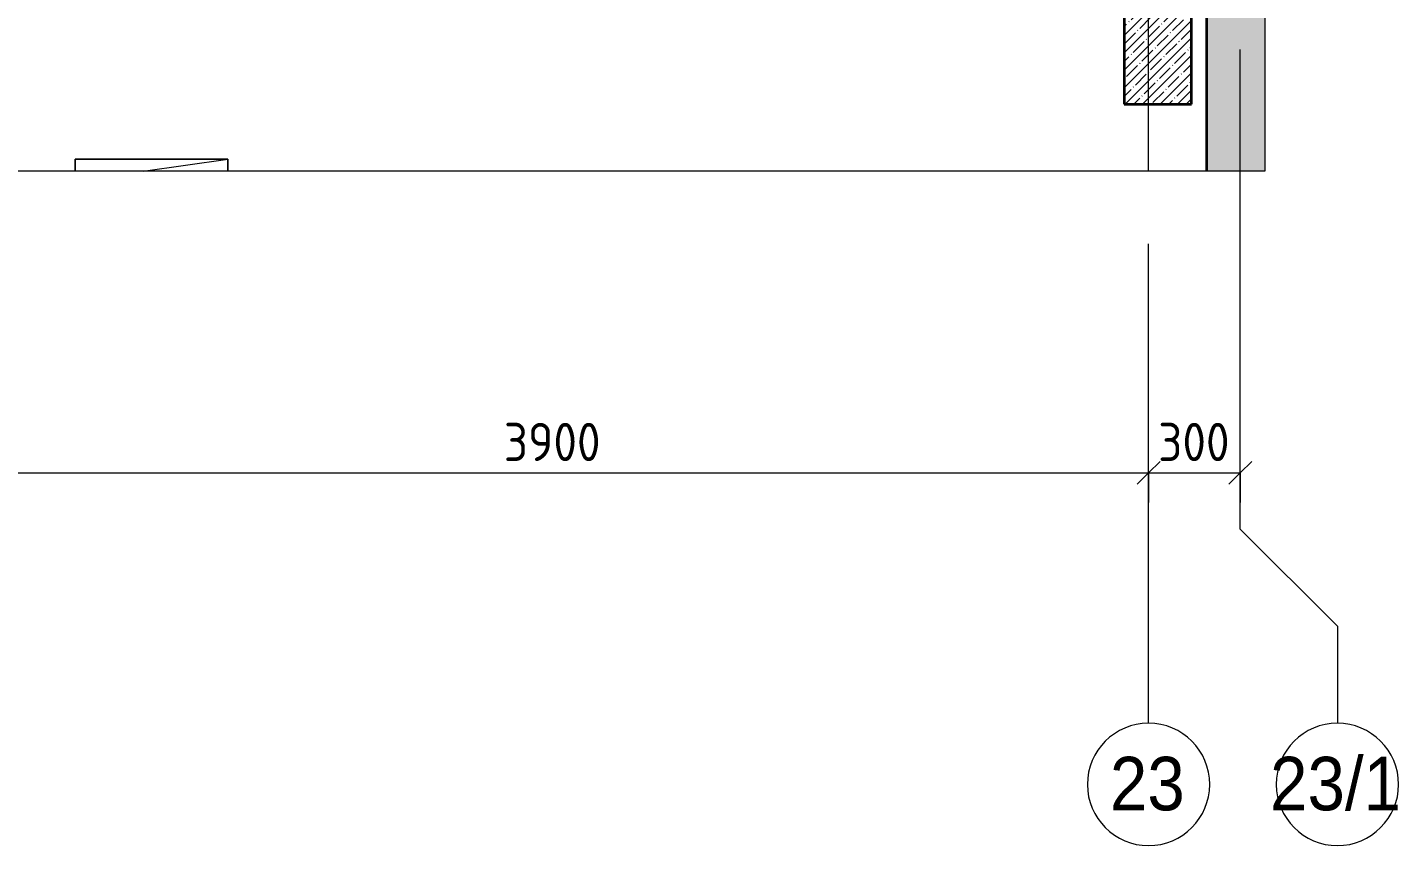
# Model space of a CAD drawing. Header units: millimetres. Extents: x 39815 to 261742, y -8553 to 29000.
# Drawn here: x 74114 to 78597, y 9125 to 11801 of the extents above; entities that cross this region are included whole.
import ezdxf

# ---------------------------------------------------------------- set-up
doc = ezdxf.new("R2010")
doc.units = ezdxf.units.MM
doc.linetypes.add('Осевая', pattern=[1587.5, 317.5, -238.125, 793.75, -238.125])
for name, color, linetype, lineweight in [('A-ANNO-DIMS', 7, 'Continuous', 9), ('A-ANNO-DIMS-50', 7, 'Continuous', 9), ('A-DETL-GENF', 7, 'Continuous', 9), ('A-GENM', 7, 'Continuous', 9), ('I-WALL', 7, 'Continuous', 9), ('Оси', 7, 'Continuous', 9), ('Оси-1', 7, 'Continuous', 20), ('Оси-2', 7, 'Осевая', 9)]:
    doc.layers.add(name, color=color, linetype=linetype, lineweight=lineweight)
doc.layers.add('A-WALL-3', color=7, linetype='Continuous', lineweight=35, true_color=0x3c3c3c)
doc.styles.add('Arial', font='arial.ttf', dxfattribs={"width": 0.9, "height": 175})
doc.styles.add('ISOCPEUR', font='isocpeur.ttf', dxfattribs={"width": 0.9, "height": 125})
doc.dimstyles.new('ISO-2_5_0_9К_БОЛЬШОЙ', dxfattribs={"dimscale": 304.8, "dimtxt": 124.497647, "dimasz": 0.246063, "dimexe": 0.19685, "dimexo": 0.492126, "dimgap": 0, "dimtad": 1, "dimdec": 0, "dimrnd": 10, "dimzin": 0, "dimdsep": 46, "dimtxsty": 'ISOCPEUR', "dimblk1": 'OBLIQUE', "dimblk2": 'OBLIQUE', "dimsah": 1, "dimcen": 0.09, "dimdle": 0.19685, "dimazin": 0, "dimtfac": 1, "dimtdec": 4, "dimtix": 1, "dimtmove": 0, "dimatfit": 3, "dimfxl": 1, "dimtvp": 1, "dimtolj": 1, "dimtzin": 0, "dimarcsym": 2})
pattern_1 = [(45, (-6780.206, 0), (-28.51196, 28.51196), []), (45, (-6751.694, 0), (-28.51196, 28.51196), [50.403, -10.081, 1.676, -8.404])]

# ---------------------------------------------------------------- blocks, each defined once
blk = doc.blocks.new('GM_Отверстие прямоугольное _в плите_ - Отверстие-V29-Фрагмент 2_9')
at = {"layer": 'A-GENM'}
for p, q in [((-250, 85.4), (-250, 125)), ((-250, 125), (250, 125)), ((250, 125), (-250, 125)), ((-250, 125), (-250, 85.4)), ((-27.4, 85.4), (250, 125)), ((250, 125), (250, 85.4)), ((250, 85.4), (250, 125))]:
    blk.add_line(p, q, dxfattribs=at)
blk = doc.blocks.new('DET_L_Линия разрыва - М100-30991373-Фрагмент 2_9')
at = {"layer": 'A-DETL-GENF'}
for p, q in [((2845, -300), (3145, 300)), ((3145, 300), (3295, 0)), ((343.4, 0), (2695, 0)), ((2695, 0), (2845, -300)), ((3295, 0), (5640, 0))]:
    blk.add_line(p, q, dxfattribs=at)
blk = doc.blocks.new('DET_L_Линия разрыва - М100-30991372-Фрагмент 2_9')
at = {"layer": 'A-DETL-GENF'}
blk.add_line((0, 0), (4722, 0), dxfattribs=at)
blk = doc.blocks.new('Ось сетки - D8-29747960-Фрагмент 2_9')
at = {"layer": 'Оси-1'}
for start, end in [(360, 180), (180, 360)]:
    blk.add_arc((0, 0), 4, start, end, dxfattribs=at)
blk = doc.blocks.new('DIMBLOCK16-Фрагмент 2_9')
at = {"layer": 'A-ANNO-DIMS-50'}
for p, q in [((73879.8, 10247.4), (73879.8, 10404.3)), ((77779.8, 10247.4), (77779.8, 10404.3)), ((73879.8, 10344.3), (77779.8, 10344.3)), ((73879.8, 10344.3), (73879.8, 10247.4)), ((77779.8, 10344.3), (77779.8, 10247.4))]:
    blk.add_line(p, q, dxfattribs=at)
at = {"layer": 'A-ANNO-DIMS-50', "lineweight": 20}
for p, q in [((73879.8, 10344.3), (73917.3, 10381.8)), ((77779.8, 10344.3), (77817.3, 10381.8)), ((73879.8, 10344.3), (73842.3, 10306.8)), ((77779.8, 10344.3), (77742.3, 10306.8))]:
    blk.add_line(p, q, dxfattribs=at)
at = {"layer": 'A-ANNO-DIMS-50', "color": 0, "insert": (75671.8, 10507.6), "char_height": 125, "width": 379.239, "attachment_point": 1, "line_spacing_factor": 1.149209, "style": 'ISOCPEUR'}
blk.add_mtext('3900', dxfattribs=at)
blk = doc.blocks.new('_Oblique')
at = {"color": 0, "linetype": 'ByBlock', "lineweight": -2}
blk.add_line((-0.5, -0.5), (0.5, 0.5), dxfattribs=at)
blk = doc.blocks.new('DIMBLOCK17-Фрагмент 2_9')
at = {"layer": 'A-ANNO-DIMS-50'}
for p, q in [((77779.8, 10247.4), (77779.8, 10404.3)), ((78079.8, 10247.4), (78079.8, 10404.3)), ((77779.8, 10344.3), (78079.8, 10344.3)), ((77779.8, 10344.3), (77779.8, 10247.4)), ((78079.8, 10344.3), (78079.8, 10247.4))]:
    blk.add_line(p, q, dxfattribs=at)
at = {"layer": 'A-ANNO-DIMS-50', "lineweight": 20}
for p, q in [((77779.8, 10344.3), (77817.3, 10381.8)), ((78079.8, 10344.3), (78117.3, 10381.8)), ((77779.8, 10344.3), (77742.3, 10306.8)), ((78079.8, 10344.3), (78042.3, 10306.8))]:
    blk.add_line(p, q, dxfattribs=at)
at = {"layer": 'A-ANNO-DIMS-50', "color": 0, "insert": (77811.3, 10507.6), "char_height": 125, "width": 284.429, "attachment_point": 1, "line_spacing_factor": 1.149209, "style": 'ISOCPEUR'}
blk.add_mtext('300', dxfattribs=at)

msp = doc.modelspace()

# ---------------------------------------------------------------- hatches: boundary and pattern name
at = {"layer": 'I-WALL'}
h = msp.add_hatch(dxfattribs=at)
h.set_pattern_fill('FP_3', color=256, style=0, pattern_type=2)
h.set_pattern_definition(pattern_1)
h.paths.add_polyline_path([(78159.5, 11330.4), (78159.5, 13675.4), (78189.8, 13690.5), (78189.8, 13960.2), (77969.8, 14070.2), (77969.8, 11330.4), (78038, 11330.4)])
h.paths.add_polyline_path([(77969.8, 14180.5), (78159.5, 14275.4), (78159.5, 16080), (77969.8, 16080), (77969.8, 14275.4)])
h = msp.add_hatch(dxfattribs=at)
h.set_pattern_fill('FP_3', color=256, style=0, pattern_type=2)
h.set_pattern_definition(pattern_1)
h.paths.add_polyline_path([(77699.8, 11550), (77919.8, 11550), (77919.8, 14095.2), (77859.5, 14125.4), (77919.8, 14155.5), (77919.8, 15150), (77699.8, 15150), (77699.8, 12200)])

# ---------------------------------------------------------------- linework, layer by layer
at = {"layer": 'A-WALL-3'}
for p, q in [((77699.8, 16336.7), (77699.8, 11550)), ((77919.8, 11550), (77919.8, 14095.2)), ((77969.8, 14070.2), (77969.8, 11330.4)), ((77699.8, 11550), (77919.8, 11550))]:
    msp.add_line(p, q, dxfattribs=at)
at = {"layer": 'Оси'}
for p, q in [((78079.8, 10160.4), (78079.8, 11410.4)), ((77779.8, 9525.4), (77779.8, 10775.4)), ((78079.8, 10160.4), (78397.3, 9842.9)), ((78397.3, 9842.9), (78397.3, 9525.4))]:
    msp.add_line(p, q, dxfattribs=at)
at = {"layer": 'Оси-2'}
for p, q in [((78079.8, 11410.4), (78079.8, 15526.7)), ((77779.8, 10775.4), (77779.8, 15062.3))]:
    msp.add_line(p, q, dxfattribs=at)

# ---------------------------------------------------------------- block references
at = {"layer": 'A-DETL-GENF'}
for name, p, rotation in [('DET_L_Линия разрыва - М100-30991373-Фрагмент 2_9', (78159.5, 16970.4), 269.9999999999999), ('DET_L_Линия разрыва - М100-30991372-Фрагмент 2_9', (78159.5, 11330.4), 180)]:
    msp.add_blockref(name, p, dxfattribs=dict(at, rotation=rotation))
at = {"layer": 'A-GENM'}
msp.add_blockref('GM_Отверстие прямоугольное _в плите_ - Отверстие-V29-Фрагмент 2_9', (74519.8, 11245), dxfattribs=at)
at = {"layer": 'Оси-1', "xscale": 49.99999999999998, "yscale": 49.99999999999998, "zscale": 49.99999999999998}
for p in [(77779.8, 9325.4), (78397.3, 9325.4)]:
    msp.add_blockref('Ось сетки - D8-29747960-Фрагмент 2_9', p, dxfattribs=at)

# ---------------------------------------------------------------- texts
at = {"layer": 'Оси', "char_height": 175, "attachment_point": 1, "style": 'Arial'}
for s, insert, width in [('23', (77653.5, 9415.7), 303.038), ('23/1', (78177.2, 9415.7), 530.316)]:
    msp.add_mtext(s, dxfattribs=dict(at, insert=insert, width=width))

# ---------------------------------------------------------------- dimensions: what is measured, and where the dimension line sits
at = {"layer": 'A-ANNO-DIMS'}
for base, p1, p2, override, picture, middle in [((77779.8, 10344.3), (73879.8, 10397.4), (77779.8, 10397.4), {"dimpost": '<>', "dimfxl": 3900}, 'DIMBLOCK16-Фрагмент 2_9', (75829.8, 10406.8)), ((78079.8, 10344.3), (77779.8, 10397.4), (78079.8, 10397.4), {"dimpost": '<>', "dimfxl": 300}, 'DIMBLOCK17-Фрагмент 2_9', (77929.8, 10406.8))]:
    dim = msp.add_linear_dim(base=base, p1=p1, p2=p2, dimstyle='ISO-2_5_0_9К_БОЛЬШОЙ', override=override, dxfattribs=at)
    dim.commit()
    dim.dimension.update_dxf_attribs({"geometry": picture, "text_midpoint": middle})

doc.saveas('drawing.dxf')
